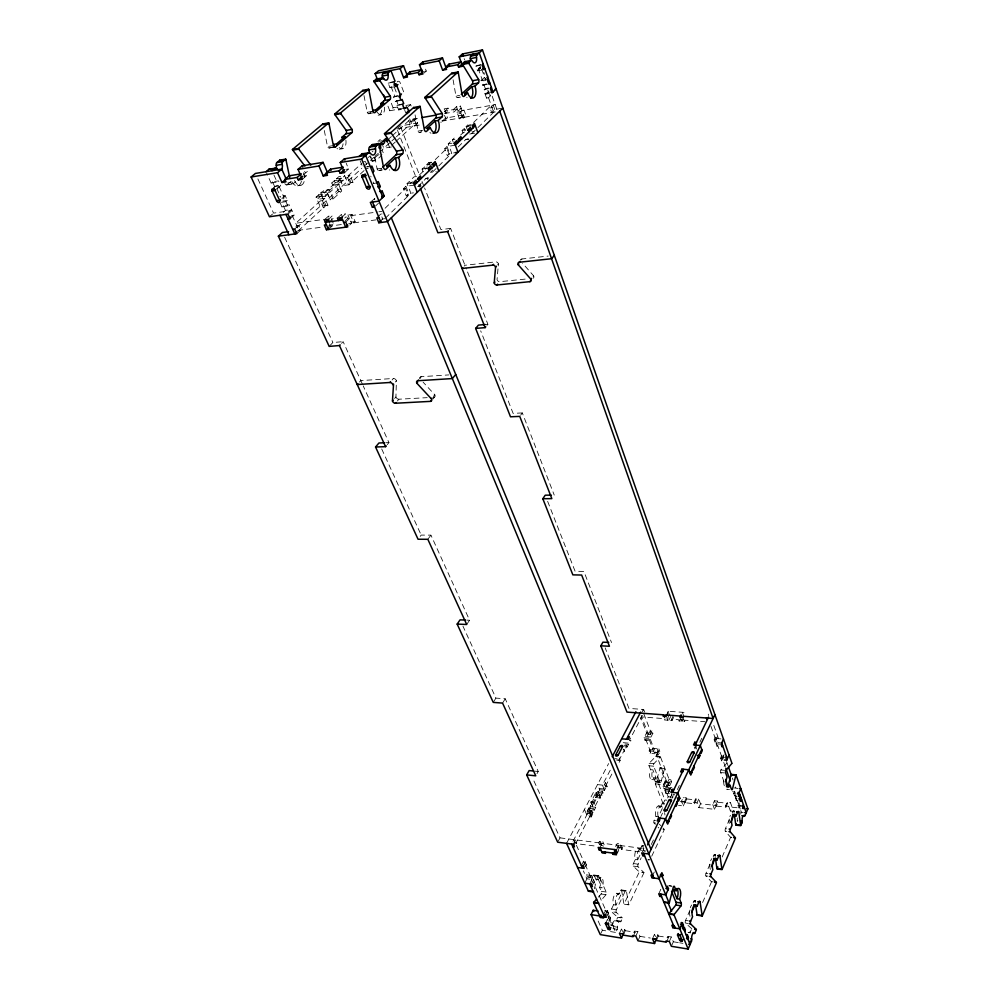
<?xml version="1.0" encoding="UTF-8"?>
<svg xmlns="http://www.w3.org/2000/svg" width="999" height="999" viewBox="0 0 999 999"><rect width="100%" height="100%" fill="white"/><g stroke="black" fill="none" stroke-linecap="round" stroke-linejoin="round"><path stroke-width="0.75" stroke-dasharray="5 3.75" d="M394.63 398.464L395.929 396.953L396.403 380.769A2.473 1.686 41.5 0 0 393.406 378.484L360.789 380.582L359.453 382.055M497.989 268.881L497.052 279.633A2.21 1.673 43.1 0 0 499.712 281.693L528.446 278.771M498.251 265.934L498.414 263.948A2.235 1.698 43.9 0 0 495.729 261.863L464.947 265.272L464.223 266.071M338.886 183.953L330.007 192.17L327.023 192.745L335.876 184.678L338.848 183.853L341.733 190.996L332.979 199.038L329.995 199.85L338.698 191.583L341.758 190.684M661.001 782.017L664.622 768.506A1.736 0.762 -85.4 0 1 664.772 768.106L660.127 767.657A1.736 0.762 -85.4 0 0 659.977 768.069L656.343 781.543A1.748 0.774 -85.2 0 1 655.257 781.593L653.746 777.771A5.857 2.597 -85.3 0 1 650.049 777.921A5.857 2.597 -85.3 0 1 650.549 769.655L649.013 765.771A1.761 0.787 -85.4 0 1 649.163 763.286L655.544 756.68L660.214 757.092L653.858 763.723A1.761 0.774 -85.4 0 0 653.708 766.208L659.914 782.067A1.748 0.762 -85.2 0 0 661.001 782.017L656.343 781.543M594.305 888.735L597.789 876.285A1.911 0.887 -82.9 0 1 599.063 876.073L606.193 892.045A1.898 0.862 -82.7 0 1 606.031 894.704L600.574 900.923M591.321 881.106L592.869 875.586A1.911 0.887 -82.8 0 1 594.155 875.386L599.063 876.073M688.086 932.542A3.859 1.561 -83.1 0 1 689.035 932.616A1.923 0.774 -83.1 0 0 689.959 932.005L691.945 928.97M702.609 902.547L711.475 881.905L713.036 882.117M722.177 856.98L730.581 837.412L731.805 837.549M740.584 814.123L741.383 812.249L740.771 810.501M740.621 806.78L739.41 806.655L738.848 807.954L737.999 805.544L739.11 802.959M740.509 805.269A1.523 0.899 25 0 1 739.16 804.982L739.235 802.946M738.036 800.699L736.213 800.511L736.775 799.212A1.336 0.799 25.1 0 1 736.763 798.813M685.289 922.814A1.936 0.787 -83.2 0 1 685.526 920.366L690.559 908.803M693.144 902.846L693.855 901.21A1.911 0.774 -83.6 0 1 694.979 900.961L695.604 901.061M713.186 881.88L711.313 881.618L705.856 875.886A1.873 0.749 -84.1 0 1 706.006 873.263L710.501 862.924M713.224 856.68L713.898 855.132A1.848 0.737 -84.5 0 1 714.947 854.957L715.571 855.032M731.655 837.274L730.431 837.125L725.262 831.205A1.811 0.712 -85 0 1 725.399 828.658L729.158 820.017M732.242 812.936L732.879 811.463A1.786 0.699 -85.3 0 1 733.878 811.363L734.115 813.036M736.7 796.078L734.565 795.853L735.426 794.592M736.213 800.511L735.127 794.567M671.865 945.166L673.351 941.782L671.34 936.987L667.956 936.438L665.958 940.958M734.19 811.388L730.406 811.051L732.092 807.192L730.381 802.422L727.185 802.085L725.486 805.931L725.923 807.13L716.37 806.106L714.472 800.748L717.644 801.086L718.081 802.272L716.37 806.106M734.565 795.853L733.703 793.418L735.963 788.261L735.514 786.987M669.355 941.508L671.34 936.987M730.406 811.051L728.696 806.28L730.381 802.422M666.97 941.021L668.456 937.636L667.956 936.438M725.923 807.13L727.609 803.283L727.185 802.085M655.844 939.31L657.854 934.827L654.507 934.277L652.497 938.76M717.644 801.086L715.933 804.907L712.762 804.57L714.472 800.748M698.763 799.088L697.015 802.884L698.801 807.604L714.51 809.315L716.208 805.494L700.536 803.808L698.763 799.088L695.641 798.763L693.893 802.547L694.342 803.733L685.014 802.721L684.565 801.548L686.325 797.776L683.241 797.452L681.468 801.223L683.279 805.918L678.508 805.394M656.855 939.385L658.366 936.013L657.854 934.827M724.113 754.62L721.765 759.764L720.878 757.23L721.465 755.943L717.632 745.104L717.032 746.39L719.517 746.603M721.603 760.851L723.363 757.005L722.477 754.482L720.716 758.328L721.603 760.851L723.251 761.001M658.741 893.855L660.814 889.31L661.875 891.857M638.448 939.697L639.972 936.363L637.886 931.617L634.59 931.093L632.542 935.526M698.801 807.604L700.536 803.808M635.851 936.063L637.886 931.617M397.14 81.993L397.265 81.756A2.11 1.586 54.3 0 1 399.188 81.493A1.436 1.086 54.3 0 1 400.012 82.418L403.721 92.02A1.836 1.386 53.8 0 1 403.309 93.831M633.079 936.712L635.114 932.279L634.59 931.093M694.342 803.733L696.091 799.937L695.641 798.763M652.709 875.411L654.295 872.002M714.148 739.822L715.808 739.959L717.594 736.113L715.933 735.976L714.148 739.822L715.059 742.394L721.703 742.944M715.059 742.394L716.845 738.548L715.933 735.976M717.032 746.39L716.121 743.818L718.506 738.686L712.936 722.889M622.689 933.928L624.762 929.507L621.49 928.983L619.43 933.391M683.279 805.918L685.039 802.147L683.241 797.452M623.738 934.003L625.287 930.693L624.762 929.507M685.014 802.721L686.775 798.95L686.325 797.776M612.599 925.399A3.746 1.673 -82.3 0 1 613.498 921.727A3.746 1.673 -82.3 0 1 615.272 920.978A1.873 0.837 -82.4 0 0 616.271 920.404L617.707 917.369L622.527 918.118L621.091 921.165A1.873 0.837 -82.5 0 1 620.104 921.74A3.759 1.661 -82.4 0 0 618.106 922.901A3.759 1.661 -82.4 0 0 617.519 927.197A1.886 0.837 -82.3 0 1 617.22 929.357L615.771 932.429L613.286 926.935L613.985 925.474L612.911 923.113L610.489 922.726M651.723 856.218L664.323 829.532L663.161 829.395M670.341 788.049L668.543 791.795M696.228 746.216L694.967 748.863L694.005 746.228M611.875 925.299L612.911 923.113M672.502 797.914L673.101 796.653M673.751 795.541L674.3 794.155A1.474 0.862 26.9 0 1 673.338 794.193M651.286 844.467L654.582 837.537M677.397 789.535L679.332 785.476M699.849 742.307L701.773 738.261M609.065 921.54L610.689 918.156L609.615 915.771L608.091 915.534M616.196 912.399A1.886 0.837 -82.6 0 1 616.346 909.764L625.212 891.233A1.861 0.824 -83 0 1 626.398 891.008L628.646 904.495L623.863 903.77L621.603 890.309A1.848 0.824 -82.9 0 0 620.404 890.534L618.369 894.767A6.531 2.922 -82.7 0 0 614.135 895.579A6.531 2.922 -82.7 0 0 613.586 904.719L611.513 909.028A1.873 0.849 -82.5 0 0 611.351 911.65L617.532 917.094L622.34 917.844L616.196 912.399L611.351 911.65M635.339 859.465L637.699 859.777A6.319 2.785 -83.7 0 1 638.224 850.886A6.319 2.785 -83.7 0 1 642.232 850.324L639.872 850.024A6.319 2.797 -83.7 0 0 635.864 850.586A6.319 2.797 -83.7 0 0 635.339 859.465L633.378 863.548A1.811 0.799 -83.5 0 0 633.229 866.096L639.073 871.74L643.806 872.389L637.974 866.732A1.823 0.799 -83.6 0 1 638.124 864.185L641.208 857.716M644.043 851.81L644.717 850.374L645.566 851.285M660.901 816.495L662.512 813.111M671.553 797.939A1.474 0.862 26.9 0 1 671.103 797.751L670.554 797.177L672.015 794.13M639.872 850.024L641.808 846.003A1.798 0.787 -83.9 0 1 642.931 845.853L643.231 845.891M655.356 824.337L653.97 822.876A1.761 0.762 -84.5 0 1 654.108 820.404L655.968 816.533A6.119 2.66 -84.6 0 1 656.468 807.891A6.119 2.66 -84.6 0 1 660.277 807.567L662.599 807.816L658.304 816.795L655.968 816.533M660.277 807.567L662.112 803.745A1.736 0.749 -84.8 0 1 663.186 803.658L663.448 805.294M600.811 933.528L602.372 930.256L596.678 917.819M605.968 922.527L607.554 919.23L609.79 924.187M664.385 803.858L663.124 803.72L664.909 799.987L657.105 780.094L665.284 780.918L663.461 784.665L664.035 786.138L667.12 786.45L670.629 779.432L669.093 779.27L667.27 783.029L668.818 783.179L669.755 785.576L666.658 785.264L668.468 781.505L668.93 782.704L665.858 782.392L660.127 767.657M607.991 917.082L608.915 917.232L609.615 915.771M613.586 904.719L615.996 905.094L620.766 895.116L618.369 894.767M637.699 859.777L640.946 853.021M667.632 797.964L668.194 796.79L666.283 791.87L668.581 792.12A1.299 0.762 27 0 1 669.293 791.345M641.745 853.084L643.905 848.551L644.33 849.55M605.257 914.884L607.38 910.489L605.756 910.226L592.994 881.98L594.642 882.217L592.457 886.613M606.668 912.999L607.542 911.175L604.495 910.713M669.755 785.576L671.553 781.817L665.396 781.206L662.961 786.201L663.898 788.586L668.518 789.06L667.594 786.675L670.017 781.668L657.317 748.775L654.82 753.758L650.124 753.346L649.163 750.873L649.787 749.625L654.482 750.037L653.846 751.285L649.163 750.873M669.43 793.518L665.671 793.131L666.283 791.87M606.88 916.195L608.466 912.886L605.619 912.449M608.141 914.584L608.628 913.573L607.38 910.489M668.518 789.06L669.13 787.799L664.497 787.324L663.898 788.586M664.035 786.138L665.858 782.392M604.158 913.523L605.756 910.226M665.671 793.131L664.497 787.324M663.124 803.72L655.269 783.828L657.105 780.094M639.772 851.797L621.628 849.462L622.365 847.964L620.679 844.005L617.207 843.568L614.835 848.338M673.463 715.421L671.578 719.193L678.633 719.73L679.108 721.028L684.565 721.49L685.189 720.229L704.919 721.715M617.082 847.514L618.194 845.266L600.387 843.006L598.139 847.439M616.483 849.924L617.594 847.689L619.318 847.914L617.107 852.397M621.628 849.462L619.942 845.491L620.679 844.005M682.529 718.718L681.281 721.241L680.319 718.643M617.057 853.683L618.718 850.324L617.594 847.689M683.616 718.756L682.379 721.278L681.418 718.681M679.108 721.028L680.981 717.245M656.393 754.982L658.266 751.236L659.827 751.385L657.966 755.119L656.393 754.982L667.27 783.029M589.672 883.878L592.607 878.021L591.483 875.524L586.538 874.824L585.801 876.285L590.746 876.985L591.483 875.524M669.742 713.885L667.844 717.657L668.818 720.242L672.052 720.491L673.95 716.72M591.333 884.115L593.531 879.719L586.937 878.783L583.366 870.928M657.966 755.119L657.005 752.647L658.878 748.913L652.634 748.363L650.124 753.346M623.214 742.669L629.62 743.219L630.956 740.646L629.345 740.509L641.645 716.932L665.109 718.706L664.472 719.967L667.707 720.217L669.605 716.445M668.818 720.242L670.704 716.483M599.862 847.664L602.859 841.745L599.437 841.308L598.688 842.781L600.411 846.727M667.519 713.81L668.793 711.3M584.727 883.166L587.674 877.322L586.538 874.824M584.328 864.635L585.514 862.299L581.793 861.787M584.765 867.269L586.438 863.985L583.778 863.623M650.973 737.062L652.871 733.328L651.897 730.806L650.324 730.681L648.426 734.415L649.999 734.54L650.973 737.062L644.68 736.538L650.749 752.097L657.005 752.647M645.029 740.296L645.666 739.048L650.374 739.447L649.737 740.696L645.029 740.296L644.043 737.786L646.59 732.816L652.871 733.328M581.381 865.596L583.628 861.213L573.888 839.622M583.054 865.833L585.289 861.438L583.628 861.213M649.999 734.54L651.897 730.806M591.258 816.945L589.56 813.049L587.899 812.849L589.61 816.757L591.258 816.945L592.732 814.123L591.033 810.226L584.427 809.465L586.7 814.647L591.645 815.234L593.756 808.79L588.823 808.228L589.385 809.527L594.318 810.089L595.766 807.292L593.531 802.11L598.364 792.881A1.411 0.949 -23.7 0 0 597.677 791.72A1.411 0.949 -23.7 0 0 595.904 792.619L591.058 801.835L592.744 805.718A1.411 0.962 -24.1 0 0 593.431 806.905A1.411 0.962 -24.1 0 0 595.217 806.006L600.024 796.765A1.411 0.949 -23.7 0 0 599.338 795.604A1.411 0.949 -23.7 0 0 597.564 796.503L595.117 796.24L595.666 797.527L600.574 798.064L602.647 791.732L597.739 791.208L598.301 792.507L603.196 793.031L604.62 790.296L602.422 785.114L610.714 769.292M592.732 814.123L586.126 813.361L599.175 788.486L605.706 789.173L607.13 786.45L605.494 782.567L603.858 782.392L605.494 786.275L607.13 786.45M573.913 844.43L575.062 842.232L576.735 842.444L574.45 846.84M589.61 816.757L575.649 843.531L597.315 846.328M605.494 786.275L612.999 771.865M624.263 745.454L626.673 745.654L624.712 751.698L623.676 749.113M619.13 757.816L620.179 760.401L618.806 763.036L618.281 761.75M624.775 746.74L627.185 746.94L628.521 744.367L627.497 741.795M586.7 814.647L588.161 811.85L587.599 810.551L592.544 811.126M589.385 809.527L590.846 806.742L590.284 805.444L592.744 805.718L597.564 796.503L595.904 792.619L598.364 792.881L600.574 798.064M595.666 797.527L597.102 794.779L596.553 793.493L601.46 794.018M598.301 792.507L599.725 789.772L597.527 784.602L604.07 785.289L605.706 789.173M573.014 841.295L589.385 810.039L591.645 815.234M623.139 749.337A1.361 0.899 -22.1 0 1 624.188 750.411L619.655 759.115A1.374 0.912 -22.4 0 1 617.931 759.989A1.374 0.912 -22.4 0 1 617.232 758.89L617.807 757.791M573.264 844.23L575.561 839.834L576.735 842.444M589.56 813.049L591.033 810.226M604.07 785.289L605.494 782.567M642.382 711.95L643.681 709.477L628.945 708.403L605.169 647.851M566.57 843.368L608.603 763.573M558.279 841.121L560.014 837.861L533.141 779.245M537 773.663L538.236 771.478L505.232 698.776L495.929 698.101L462.962 626.186M502.559 703.084L505.232 698.776M493.256 702.397L495.929 698.101M466.695 624.487L469.58 620.229L430.944 535.127L421.191 535.089L418.057 539.248M478.733 68.282L478.583 68.531A1.461 1.149 54.9 0 0 478.571 69.555L482.13 79.583A1.898 1.498 54.3 0 0 484.265 81.056A1.898 1.498 54.3 0 0 485.177 79.021L488.349 76.049M427.834 539.298L430.944 535.127M520.604 415.234L522.315 412.937L554.233 495.079M433.416 397.789L433.841 397.277A2.485 1.711 40.3 0 0 434.802 394.767L423.101 382.167M432.904 399.088L434.602 397.04M433.316 396.553L434.802 394.767M533.129 276.486L533.653 275.874L522.589 263.286M387.262 444.63L388.948 442.607L363.199 385.876M487.012 325.337L487.887 324.3L466.908 270.304M419.705 377.947L420.579 376.935M520.591 260.052L521.291 259.24M419.817 378.459L421.341 376.685L448.826 374.912M521.328 259.79L522.027 258.966L548.201 256.069M397.39 400.974L398.901 399.213L427.21 397.652M724.1 782.005L720.716 772.552A1.811 0.724 -85.8 0 1 720.866 769.992L726.822 763.149M395.317 382.018L396.403 380.769M497.702 264.772L498.414 263.948M392.095 379.982L393.406 378.484M598.401 897.09L601.148 893.98A1.898 0.874 -82.7 0 0 601.311 891.32L599.575 887.462A6.344 2.922 -82.8 0 0 600.124 878.583A6.344 2.922 -82.8 0 0 595.904 879.295L594.155 875.386M341.521 343.356L343.132 341.658L362.6 384.553M449.5 229.57L450.624 228.384L466.421 269.043M428.271 177.497L425.899 178.534L417.557 186.9L420.879 186.064M329.171 346.391L332.892 342.507L343.132 341.658M385.427 218.144L410.889 193.219L407.055 183.604L409.528 181.231L412.075 180.844M432.517 172.04L451.748 153.209L448.226 143.844L450.499 141.646L451.373 143.993M458.129 146.978L465.522 139.735L468.593 139.236L466.496 141.309M471.715 133.679L496.765 109.153L491.608 94.505M427.472 179.595L428.471 178.621M380.794 220.866L382.729 218.968L380.719 214.111L382.055 213.923M414.398 185.077L405.894 186.326L403.421 188.724L406.306 195.929L408.778 193.519L413.436 192.844M432.779 170.067L430.432 172.365L436.288 171.466M455.344 145.18L447.04 146.528L444.755 148.739L447.415 155.757L449.687 153.546L455.207 152.66M501.473 108.329L494.755 109.503L491.645 112.537L490.034 107.992L493.156 104.957L495.167 104.608L492.057 107.63L490.034 107.992M385.09 208.242L405.544 188.411L408.429 195.629L406.306 195.929M419.518 174.875L423.326 171.229L425.774 170.33M435.277 159.59L446.828 148.401L449.488 155.432L447.415 155.757M460.639 135.015L463.361 132.467L465.834 131.681M473.563 122.49L491.246 105.357L461.988 110.514L458.866 113.449L456.493 106.656L460.402 105.956L464.46 117.245L459.465 118.931L456.993 112.213L461.238 108.204L445.03 111.076L447.502 117.732L443.244 121.741L440.659 122.19M377.797 216.945L380.719 214.111M423.151 171.803L422.09 169.093L424.488 166.771L427.01 166.383M424.488 166.771L425.412 169.156L427.397 167.233L426.473 164.847L428.846 162.562L431.368 162.163M453.259 142.158L452.385 139.823L454.645 137.637L457.13 137.225M463.074 133.104L462.087 130.444L464.298 128.309L466.77 127.897M466.995 128.859L466.133 126.536L468.331 124.413L470.791 124.001M427.672 165.26L430.045 162.974L432.13 162.65M467.132 127.085L469.318 124.975L471.366 124.625M489.46 94.505L488.036 90.484L484.89 93.481L486.525 98.077L490.546 94.917M375.524 206.031L378.471 203.209M486.525 98.077L488.536 97.715L491.683 94.705M349.775 225.025L351.748 223.139L349.7 218.356L347.615 218.644L344.63 221.453M442.045 120.242L442.357 121.079L462.475 117.595L465.646 114.573L464.011 110.102L460.839 113.112L458.866 113.449M352.085 214.423L350.774 215.672L353.846 222.864L355.157 221.603L352.085 214.423L347.914 214.997L344.742 217.994M371.316 201.411L374.825 198.514M459.465 118.931L463.698 114.91M488.324 87.937L484.215 89.498L485.864 94.118L489.011 91.121M345.729 222.115L349.7 218.356M484.79 80.819L486.376 79.333M328.434 227.884L330.419 226.011L342.607 224.375M442.357 121.079L445.566 118.069L465.646 114.573M328.496 229.483L333.803 224.5L330.706 217.382M341.571 217.582L345.554 213.848L347.615 218.644M444.518 113.536L454.12 111.9L460.402 105.956M484.515 77.36L481.056 80.582L482.717 85.24L486.825 83.679M373.439 183.541L376.948 182.817M328.396 226.286L329.72 225.05L333.803 224.5M337.4 218.157L341.396 214.423L345.554 213.848M456.493 106.656L453.296 109.653L454.12 111.9M329.47 221.79L333.466 218.057L335.701 217.745M374.85 157.155L377.123 168.956A2.81 1.598 79.4 0 0 379.445 170.242L381.68 168.182M422.402 130.37L420.204 132.417A2.71 1.474 79.4 0 1 418.044 131.106L414.985 114.336M328.421 219.393L332.43 215.672L333.466 218.057M444.842 111.151L448.052 108.167L448.888 110.39L445.679 113.386L444.605 111.189M325.312 219.031L328.321 216.246L332.43 215.672M478.571 69.555L480.781 67.52M480.694 64.423L475.936 66.121L477.609 70.829L480.819 67.882M298.164 230.919L325.961 205.469L321.953 196.266L324.525 193.943L325.524 196.241L319.655 197.115L318.656 194.817L324.525 193.943M364.073 170.592L348.539 184.815L344.692 175.724L338.861 176.623L336.376 178.871L337.35 181.144L343.181 180.245L342.207 177.959L344.692 175.724M381.93 154.246C378.059 161.888 362.687 165.372 380.169 153.709M391.808 145.205L395.229 142.07M396.153 141.221L415.784 123.264L412.949 115.934M296.815 233.704L300.861 229.995L298.763 225.337L296.765 225.612L292.707 229.295M324.925 198.277L322.352 200.624L320.379 200.911L323.401 207.817L325.362 207.53L327.934 205.182L324.925 198.277L317.083 199.438L339.835 178.896L347.602 177.697L350.062 175.462L352.934 182.268L350.474 184.515L342.719 185.702L338.861 176.623M417.657 122.939L414.41 125.924L412.712 121.541L415.971 118.569L417.657 122.939L400.237 125.974L398.052 127.959M479.058 67.982L480.669 66.508M414.098 118.906L410.826 121.878L412.712 121.541M294.705 229.033L298.763 225.337M296.678 227.647L361.75 168.356M363.973 166.321L373.901 157.28M375 156.281L378.309 153.272M379.42 152.26L390.696 141.983M391.845 140.934L395.279 137.812M396.416 136.763L410.164 124.251L408.529 120.042M320.379 200.911L295.716 223.277L325.287 219.193M325.524 196.241L327.66 194.318L321.79 195.192L320.791 192.894L323.351 190.597L329.208 189.71L333.167 198.876L330.244 199.3L327.272 192.445L324.338 192.882L323.351 190.597M343.181 180.245L341.109 182.118L335.277 183.017L334.303 180.744L340.135 179.832L337.637 182.093L331.793 182.992L332.767 185.277L335.689 184.827L338.611 191.658L341.533 191.221L337.637 182.093M352.934 182.268L350.986 182.567L348.114 175.762L361.276 163.836M368.231 157.53L370.204 155.744M389.135 138.574L391.333 136.588M392.432 135.589L409.977 119.68L420.279 117.87M320.791 192.894L326.661 192.008L329.208 189.71M372.127 151.86L373.102 150.986M344.518 172.627L348.601 168.956L346.216 163.287M290.147 217.295L292.183 215.459L294.181 215.172L292.058 210.452L273.564 213.124L257.692 178.484M290.097 218.843L294.181 215.172M327.934 205.182L320.092 206.318L316.071 197.14L318.656 194.817M331.793 182.992L334.303 180.744M377.959 141.458L380.257 139.385M288.137 212.45L291.421 209.528L289.285 204.795L283.316 205.669L281.955 206.88L279.982 202.535M287.949 214.111L292.058 210.452M408.404 106.606L410.614 104.633L411.138 106.019M281.955 206.88L287.924 206.006L289.285 204.795M283.266 212.337L285.464 210.389L291.421 209.528M403.696 103.484L396.928 105.507L398.663 109.94L403.084 106.019M281.481 202.322L285.964 201.648L287.325 200.437L285.177 195.679L279.208 196.578M269.43 216.758L272.54 214.023M387.974 106.181L389.785 110.764L393.119 107.83L400.736 106.443M395.005 81.069L388.186 83.142L389.947 87.65L393.906 86.139L397.54 95.479L393.594 96.978L395.342 101.436L400.699 99.675M302.41 179.271L306.556 175.649L304.67 171.341M424.076 73.027L426.286 71.091L424.35 65.934M281.868 198.576L285.177 195.679M284.84 183.579A2.697 1.673 77.7 0 0 287.213 184.665L293.169 183.741L295.492 181.718M303.596 174.663L309.39 169.63M287.213 184.665L291.496 180.944L294.468 180.482A8.916 5.457 77.8 0 0 299.787 185.364A8.916 5.457 77.8 0 0 304.22 181.294M363.998 95.592L367.207 112.288A2.522 1.424 78 0 0 369.293 113.549L371.153 111.938M277.335 188.162L279.158 186.588A1.611 1.099 50 0 0 278.221 185.577A2.348 1.598 50 0 0 276.211 185.802L276.061 186.026A1.573 1.074 50 0 0 276.161 187.063L280.806 197.34M277.335 188.574L280.682 185.689L278.509 180.869L272.515 181.818L271.116 183.017L266.633 173.127M273.301 187.824L274.688 186.626L280.682 185.689M274.375 187.3L276.473 185.502M271.116 183.017L277.123 182.068L278.509 180.869M465.809 139.51L468.269 138.636M672.652 797.964L671.378 793.568M424.587 71.428L426.286 71.091M388.186 83.142L393.881 82.043M475.936 66.121L480.844 65.172M389.947 87.65L395.629 86.563M477.609 70.829L482.205 69.942M393.594 96.978L399.263 95.916M481.056 80.582L485.651 79.72M395.342 101.436L400.999 100.387M482.717 85.24L487.287 84.391M396.928 105.507L402.585 104.47M484.215 89.498L488.798 88.649M367.207 112.288L372.952 111.239M453.096 79.808L455.944 96.066L459.665 95.38M405.894 105.494L410.614 104.633M369.293 113.549L373.601 112.762M460.551 97.053L457.929 97.403A2.622 1.361 79.5 0 1 455.944 96.066M389.785 110.764L401.81 108.579M484.89 93.481L489.448 92.657M398.663 109.94L401.486 109.428M485.864 94.118L488.911 93.569M457.455 97.615L459.003 97.34M368.806 113.761L370.242 113.499M448.052 108.167L444.18 108.854L445.841 113.299M378.171 115.21L381.393 114.648M456.993 112.213L460.926 111.513L463.399 118.257M396.953 128.946L421.341 124.713M464.46 117.245L498.376 111.376M324.288 130.494L327.522 146.566L333.379 145.567M418.044 131.106L421.853 130.457M332.692 147.29L329.77 147.79A2.61 1.536 77.8 0 1 327.522 146.566M329.208 148.039L332.13 147.54M419.667 132.667L421.253 132.392M379.383 141.221L382.242 140.734M466.133 126.536L471.078 125.699M462.087 130.444L465.796 129.82M339.31 149.226L342.607 148.664M471.84 131.893L473.888 131.556M391.433 146.978L383.828 148.239L382.754 145.592M469.667 134.016L475.137 133.104M452.385 139.823L454.87 139.41M448.226 143.844L451.96 143.232M363.474 161.838L365.409 161.526L368.194 168.282L366.258 168.594M444.755 148.739L446.828 148.401M303.471 176.136L306.556 175.649M345.916 169.38L348.601 168.956M367.482 166.596L370.554 166.109M365.372 167.07L367.982 166.658M297.502 185.814L300.886 185.277M287.762 183.004L290.746 182.53A2.697 1.661 77.8 0 0 293.169 183.741M377.123 168.956L381.019 168.344M379.445 170.242L382.043 169.842M286.613 184.94L292.57 184.003M378.871 170.517L382.105 170.005M348.114 175.762L350.062 175.462M336.376 178.871L342.207 177.959M426.473 164.847L430.257 164.261M422.09 169.093L427.147 168.307M416.558 176.498L414.011 176.885L411.576 179.246L412.525 181.656L410.477 183.629L409.528 181.231M425.811 178.609L427.909 178.297M282.854 201.111L287.325 200.437M316.071 197.14L321.953 196.266M407.055 183.604L412.162 182.854M417.794 186.451L420.966 185.989L419.83 183.117M403.421 188.724L405.544 188.411M350.774 215.672L377.41 211.988M378.896 211.776L381.855 211.376M355.157 221.603L350.986 222.178L347.914 214.997M297.789 230.407L322.49 227.085M348.701 223.551L351.748 223.139M353.846 222.864L376.011 219.867M381.918 219.081L384.877 218.681M450.624 228.384L440.934 229.62L424.563 187.899M485.189 324.538L487.887 324.3M522.315 412.937L513.099 413.361L480.681 330.819M386.101 442.719L388.948 442.607M466.858 620.129L469.58 620.229M683.978 712.399L667.157 711.176L668.131 713.773M642.732 715.771L641.146 715.646L648.426 734.415M716.845 738.548L720.991 738.898M644.043 737.786L648.763 738.186L651.298 733.204L642.095 709.352M716.121 743.818L719.854 744.13M624.924 744.055L628.521 744.367M721.465 755.943L723.938 756.168M720.878 757.23L724.6 757.567M720.716 758.328L723.351 758.566M660.414 756.792L655.744 756.368L640.609 717.419M614.822 758.666L617.232 758.89M616.558 760.064L620.179 760.401M649.163 763.286L653.858 763.723M720.866 769.992L724.587 770.341M649.013 765.771L653.708 766.208M720.716 772.552L724.437 772.901M659.977 768.069L664.622 768.506M650.549 769.655L652.884 769.879L656.081 777.996A5.869 2.585 -85.3 0 1 652.397 778.159A5.869 2.585 -85.3 0 1 652.884 769.879M653.783 779.757L651.798 779.557M660.938 806.193L658.491 805.931M653.746 777.771L656.081 777.996M738.099 788.473L734.29 787.949M655.257 781.593L659.914 782.067M655.769 782.08L660.426 782.554M726.997 789.26L729.457 789.51M535.202 771.178L538.236 771.478M655.269 783.828L663.461 784.665M735.489 792.244L732.529 791.658M662.961 786.201L667.594 786.675M733.703 793.418L735.526 793.606M670.529 788.373L668.581 792.12L670.554 797.177M665.359 789.51L669.392 789.922M735.913 796.79L736.825 796.89M664.747 790.758L669.367 791.233M735.351 798.089L736.875 798.238M668.194 796.79L670.504 797.04M599.725 789.772L604.62 790.296M686.775 798.95L696.091 799.937M718.081 802.272L727.609 803.283M737.999 805.544L740.421 805.806M681.468 801.223L684.565 801.548M693.893 802.547L697.015 802.884M725.486 805.931L728.696 806.28M664.909 799.987L666.808 800.187M680.282 801.635L685.039 802.147M732.092 807.192L740.359 808.116M597.102 794.779L602.01 795.316M662.687 803.196L663.836 803.321M733.416 810.888L734.627 811.026M740.471 812.15L743.169 812.437M662.112 803.745L664.435 803.995M732.879 811.463L734.415 811.625M737.324 817.931A3.546 1.386 -85.2 0 0 737.287 820.316L737.899 820.391M590.846 806.742L595.766 807.292M588.161 811.85L593.106 812.424M654.108 820.404L655.569 820.566M725.399 828.658L726.635 828.795M653.97 822.876L655.719 823.076M725.262 831.205L726.81 831.38M662.999 829.108L664.16 829.245L663.124 828.159M640.484 848.75L638.536 848.501M642.407 845.416L643.581 845.554M714.447 854.507L715.696 854.657M641.808 846.003L642.981 846.153M713.898 855.132L715.446 855.319M560.014 837.861L598.688 842.781M619.942 845.491L645.679 848.775M622.365 847.964L618.905 847.527L617.207 843.568M600.986 877.447L598.713 877.134M648.014 859.477L649.487 859.677M648.126 859.877L649.3 860.027M633.378 863.548L638.124 864.185M706.006 873.263L707.891 873.513M633.229 866.096L637.974 866.732M705.856 875.886L708.054 876.185M593.543 874.937L598.463 875.624M668.756 885.501L671.365 885.876M669.33 885.963L671.927 886.338M592.869 875.586L597.789 876.285M587.674 877.322L592.607 878.021M595.904 879.295L598.364 879.644A6.356 2.922 -82.8 0 1 602.559 878.933A6.356 2.922 -82.8 0 1 602.022 887.824L599.575 887.462M621.028 889.884L625.836 890.584M694.442 900.536L695.716 900.711M621.603 890.309L626.398 891.008M620.404 890.534L625.212 891.233M693.855 901.21L695.441 901.435M616.945 893.293L619.455 893.668M601.311 891.32L606.193 892.045M601.148 893.98L606.031 894.704M611.513 909.028L616.346 909.764M685.526 920.366L688.086 920.766M685.689 923.126L687.936 923.463M691.783 928.683L685.739 923.426M608.254 917.781L610.689 918.156M616.271 920.404L621.091 921.165M689.959 932.005L690.596 932.104M617.22 921.14L619.63 921.528M614.81 920.766L620.329 921.84M688.586 932.404L690.521 932.916M613.985 925.474L610.651 924.949A1.598 0.824 27.8 0 0 612.087 925.211L609.989 919.617A1.399 0.724 27.9 0 0 608.154 918.518M612.986 926.473L617.519 927.197M612.999 928.683L617.22 929.357M625.287 930.693L635.114 932.279M658.366 936.013L668.456 937.636M602.372 930.256L605.719 930.806M610.526 931.58L617.707 932.741M639.972 936.363L650.312 938.036M673.351 941.782L678.471 942.606M679.657 942.806L682.966 943.343M372.227 161.276L370.03 155.919M658.141 827.247L658.828 827.971M659.328 824.15L660.714 825.611M284.64 237.263L332.892 342.507M381.705 448.963L421.191 535.089M272.515 181.818L274.688 186.626M283.316 205.669L285.464 210.389M273.913 174.975L277.123 182.068M279.158 186.588L283.803 196.878A2.048 1.399 49.6 0 1 283.254 198.863A2.048 1.399 49.6 0 1 280.981 197.652M285.964 201.648L287.924 206.006M292.183 215.459L298.876 230.27M590.746 876.985L585.913 866.283L586.663 864.834L585.289 861.438M608.166 915.584L608.915 917.232M593.531 879.719L594.642 882.217M621.49 928.983L622.614 931.493M598.364 879.644L602.022 887.824M329.383 223.651L330.419 226.011M600.387 843.006L601.535 845.629L603.246 845.853L604.395 848.476M599.437 841.308L601.161 845.254L604.57 845.691L602.859 841.745M322.352 200.624L325.362 207.53M328.321 216.246L328.708 217.133M326.661 192.008L329.995 199.85M591.033 802.609L592.719 806.505M593.756 808.79L594.318 810.089M341.396 214.423L342.108 216.071M654.507 934.277L655.494 936.6M618.194 845.266L619.318 847.914M598.389 792.107L600.049 796.003M602.647 791.732L603.196 793.031M347.602 177.697L350.474 184.515M360.09 160.614L362.874 167.333M374.288 198.589L374.8 199.825M370.741 176.149L371.066 176.935M373.164 182.043L373.688 183.304A2.11 1.523 49.5 0 1 373.801 183.654M374.25 157.755L375.299 160.315L372.427 160.777L370.779 156.756M382.142 150.075L383.229 152.747M405.894 186.326L408.778 193.519M387.999 143.494L389.523 147.303M626.673 745.654L627.185 746.94M397.49 130.295L415.297 175.449M418.881 184.54L419.905 187.125M391.321 103.259L393.119 107.83M400.761 127.323L419.48 174.987M422.028 181.456L423.551 185.339M547.639 501.336L575.099 571.266L583.891 571.428L611.525 642.569M391.071 86.676L394.717 96.004M396.453 100.462L398.039 104.533M404.707 110.227L405.806 113.024M666.658 785.264L667.12 786.45M428.846 162.562L429.895 165.272M670.616 788.96L670.379 788.361A1.299 0.762 26.9 0 1 671.877 787.799M409.677 118.906L412.525 126.249M650.374 739.447L654.482 750.037M669.13 787.799L669.655 789.16M643.681 709.477L644.667 712.05M658.878 748.913L659.827 751.385M670.629 779.432L671.553 781.817M447.04 146.528L449.687 153.546M666.733 717.619L667.707 720.217M671.578 719.193L672.052 720.491M444.53 115.31L445.566 118.069M464.298 128.309L465.159 130.632M712.762 804.57L714.51 809.315M695.691 746.365L696.665 749M682.354 712.275L683.778 716.183M683.603 718.88L684.565 721.49M460.839 113.112L462.475 117.595M464.173 58.654L464.585 59.828M483.816 72.378L484.503 74.351M726.523 761.45L728.034 765.746M732.367 778.034L733.041 779.957M481.73 69.256L485.177 79.021M493.156 104.957L494.755 109.503M708.229 714.16L708.703 715.471M483.778 84.241L485.277 88.486M488.536 97.715L493.668 112.188M710.951 726.236L715.808 739.959M723.763 762.437L725.286 766.733M737.187 800.399L737.999 802.672M738.111 803.009L738.611 804.395M739.41 806.655L740.271 809.103M642.931 845.853L643.88 851.66M664.585 812.624L664.972 815.059M694.979 900.961L695.242 902.696M714.947 854.957L715.197 856.667M478.758 68.307A2.185 1.723 54.9 0 1 480.794 67.994M520.879 259.74A2.26 1.736 43.3 0 1 522.027 258.966M533.653 275.874A2.235 1.723 42.3 0 1 533.179 278.184M420.055 378.346A2.498 1.736 41 0 1 421.341 376.685M398.901 399.213A2.448 1.661 40.9 0 1 395.929 396.953M381.693 110.065A8.367 4.67 78.1 0 1 376.71 114.91M384.54 107.23A8.367 4.67 78.1 0 1 382.43 114.211A8.367 4.67 78.1 0 1 377.197 112.288M343.094 143.781A8.629 5.045 77.9 0 1 336.988 148.564M345.916 140.26A8.641 5.045 78 0 1 344.33 147.652A8.641 5.045 78 0 1 339.148 147.502M301.398 181.206A8.904 5.47 77.8 0 1 297.028 185.839A8.904 5.47 77.8 0 1 291.496 180.944M303.396 172.74A8.916 5.457 77.8 0 1 304.52 177.073M658.304 816.795A6.131 2.66 -84.7 0 1 658.803 808.154A6.131 2.66 -84.7 0 1 662.599 807.816M615.996 905.094A6.531 2.922 -82.8 0 1 616.545 895.941A6.531 2.922 -82.8 0 1 620.766 895.116M467.07 97.665A8.691 4.446 79.6 0 1 466.745 97.34M430.969 133.217A8.979 4.808 79.5 0 1 429.882 132.505M389.735 170.13A9.291 5.232 79.5 0 1 389.348 169.818M727.135 789.21A1.798 0.712 -85.6 0 1 726.822 789.21M724.325 785.726A6.031 2.41 -85.7 0 1 724.225 777.809M737.287 820.316A1.773 0.699 -85.2 0 1 737.25 821.653M729.245 823.513A6.306 2.473 -85.2 0 1 729.258 819.08M729.869 816.57A6.306 2.473 -85.2 0 1 730.481 815.271M710.351 869.38A6.506 2.597 -84.3 0 1 711.812 858.641M690.022 916.295A6.731 2.722 -83.5 0 1 691.77 904.969M643.968 872.664L628.771 904.882L623.988 904.157L639.248 872.015L643.968 872.664M593.531 802.11L591.058 801.835A1.411 0.962 -24.1 0 0 591.745 803.021A1.411 0.962 -24.1 0 0 593.531 802.11"/><path stroke-width="1.5" d="M431.081 400.611L430.432 401.373L395.429 403.246A2.46 1.661 40.9 0 1 392.457 400.986L393.556 384.028M530.544 280.844L529.845 281.668L496.89 284.99A2.223 1.673 43 0 1 494.218 282.917L495.566 267.22L496.453 266.196M728.221 785.926L730.931 774.812A1.786 0.712 -85.8 0 1 731.081 774.387L735.988 774.862A1.786 0.699 -85.8 0 0 735.838 775.274L732.454 789.198A1.798 0.712 -85.6 0 1 731.443 789.26L730.044 785.326L727.584 785.089A6.031 2.41 -85.7 0 1 726.435 786.688M669.342 902.659L664.11 901.885A1.986 0.837 -83.3 0 1 663.935 902.372L669.168 903.146A1.998 0.837 -83.3 0 0 669.342 902.659L673.351 886.925A1.973 0.824 -83.6 0 1 674.537 886.7L676.173 890.708A6.556 2.722 -83.5 0 1 680.094 889.922A6.556 2.722 -83.5 0 1 679.57 899.088L681.181 903.046A1.961 0.812 -83.4 0 1 681.031 905.793L674.213 914.435A1.986 0.824 -83.2 0 0 674 914.822L688.149 949.05L671.378 946.303L669.355 941.508L665.958 940.958L666.47 942.157L656.355 940.509L655.844 939.31L652.497 938.76L654.545 943.531L637.936 940.808L635.851 936.063L632.542 935.526L633.079 936.712L623.226 935.114L622.689 933.928L619.43 933.391L621.54 938.111L600.287 934.627L591.071 914.622L593.206 910.264L598.051 911.013M688.149 949.05L691.445 941.308A1.936 0.787 -83 0 0 691.72 939.085A3.871 1.548 -83.1 0 1 692.282 934.639A3.871 1.548 -83.1 0 1 694.143 933.416A1.936 0.774 -83.2 0 0 695.067 932.804L696.403 929.657L694.817 929.407M735.988 774.862L747.889 808.89L745.067 815.509A1.773 0.687 -85.3 0 1 744.255 815.946A3.559 1.374 -85.3 0 0 742.644 816.807A3.559 1.374 -85.3 0 0 742.157 820.866A1.786 0.687 -85.2 0 1 741.92 822.901L740.734 825.674L735.851 825.124L736.375 823.913M686.775 936.45L687.437 934.939L686.138 934.739M742.494 808.341L743.706 808.466L742.856 806.056L743.418 804.769M717.894 866.945L717.032 868.943L722.015 869.605L735.489 837.999L734.253 837.849M687.437 934.939L688.423 937.362L687.774 938.873L686.488 938.66M743.706 808.466L744.267 807.18L742.744 807.017M694.642 929.132L696.241 929.382L690.509 923.863A1.936 0.787 -83.3 0 1 690.659 921.153L692.582 916.682A6.731 2.722 -83.5 0 1 693.106 907.242A6.731 2.722 -83.5 0 1 697.052 906.343L698.95 901.947A1.911 0.774 -83.7 0 1 700.062 901.697L702.147 915.534A1.898 0.762 -83.5 0 0 702.222 915.858M714.747 882.092L716.32 882.304L710.888 876.573A1.873 0.749 -84.2 0 1 711.038 873.938L712.861 869.704A6.506 2.597 -84.4 0 1 713.361 860.551A6.506 2.597 -84.4 0 1 717.082 859.914L718.88 855.756A1.848 0.737 -84.5 0 1 719.929 855.594L721.902 869.205L716.932 868.543L715.446 858.366M733.803 837.524L735.339 837.711L730.194 831.78A1.811 0.712 -85 0 1 730.331 829.232L732.067 825.224A6.306 2.473 -85.2 0 1 732.542 816.32A6.306 2.473 -85.2 0 1 736.076 815.933L737.774 811.987A1.786 0.699 -85.3 0 1 738.773 811.887L740.634 825.274L735.751 824.724L734.352 814.709M682.142 941.22L682.792 939.597M680.631 934.39L680.144 935.526L682.329 940.808M682.742 927.184L684.352 927.434L683.691 928.945L682.404 928.745M739.872 800.886L741.083 801.023L740.234 798.588L740.796 797.289L739.572 797.165M680.319 938.66L679.67 940.171L682.242 940.596M691.708 912.424L694.505 905.968A6.731 2.722 -83.5 0 0 693.743 904.782M711.563 866.583L714.585 859.602A6.506 2.597 -84.3 0 0 713.698 858.253M730.756 822.289L733.616 815.671A6.306 2.473 -85.2 0 0 732.779 814.297M682.055 941.245A1.661 0.862 26.3 0 1 680.344 940.933L680.344 938.898M684.702 931.393L685.351 929.869L684.352 927.434M741.083 801.023L741.645 799.724L739.21 799.475M681.131 922.539L682.417 922.739L679.77 928.808L672.876 927.721L671.84 925.261L673.576 925.536M738.224 796.228L739.447 796.353L738.586 793.918L740.846 788.748L739.622 788.623M678.221 933.603L677.559 935.126L679.732 940.321M682.417 922.739L683.428 925.186L682.767 926.697L681.48 926.498M739.447 796.353L740.009 795.067L738.785 794.942M672.876 927.721L673.875 925.449M675.099 926.847L674.587 927.996L660.489 894.105M654.545 943.531L656.355 938.61M666.758 887.749L667.444 886.238L668.493 888.798L665.746 894.867L658.741 893.855L659.802 896.403L661.55 896.652M726.423 756.38L725.836 757.667L726.723 760.214L724.25 759.989M726.723 760.214L729.058 755.057M659.802 896.403L660.839 894.13M662.25 876.785L662.949 875.274L661.875 872.676L659.078 878.745L652.035 877.771L650.948 875.161L652.709 875.411M722.602 745.516L722.015 746.815L721.103 744.243L723.476 739.098M652.035 877.771L653.096 875.499M362.05 175.399L361.913 175.662A1.636 1.174 49.9 0 0 361.95 176.736L366.446 187.525A2.123 1.523 49.4 0 0 368.856 189.161A2.123 1.523 49.4 0 0 369.705 187.038L370.454 186.338M621.54 938.111L623.513 933.491M667.145 822.764L679.332 796.952M690.272 773.763L701.748 749.45M668.518 819.854L669.043 821.19L667.669 824.1L665.559 818.768L658.541 817.969L657.155 820.878L658.903 821.078M673.938 789.61L672.202 789.435L670.866 792.244L677.797 792.956L679.844 798.276L678.508 801.098L677.996 799.774M691.57 771.016L692.057 772.339L690.771 775.074L688.786 769.779L681.93 769.13L680.619 771.865L682.329 772.027M699.437 754.345L699.924 755.656L698.663 758.341L698.176 757.017M714.922 714.647L648.851 854.008L641.745 853.084L642.856 855.743L644.63 855.981M610.002 929.619L610.826 927.497M666.832 810.264L671.378 800.723A1.449 1.011 -21 0 0 670.579 799.512A1.449 1.011 -21 0 0 668.768 800.436L664.21 809.977A1.461 1.024 -21.3 0 0 665.009 811.2A1.461 1.024 -21.3 0 0 666.832 810.264L664.21 809.977M689.884 761.812L694.155 752.821A1.411 0.949 -19.5 0 0 693.368 751.71A1.411 0.949 -19.5 0 0 691.608 752.597L687.324 761.575A1.411 0.962 -19.7 0 0 688.111 762.712A1.411 0.962 -19.7 0 0 689.884 761.812L687.324 761.575M608.416 922.914L607.879 924.013L610.202 929.107M647.539 844.879L660.302 818.169M672.589 792.419L683.641 769.292M695.217 745.042L708.566 717.07M609.989 929.607A1.598 0.812 27.8 0 1 608.379 929.307L608.291 927.621M642.856 855.743L643.93 853.483M605.968 922.527L605.444 923.625L607.767 928.72M696.478 742.394L694.78 742.257L693.518 744.904L700.311 745.479L702.222 750.773L700.973 753.433L700.486 752.11M605.956 914.472L604.72 917.032L589.672 883.878M603.084 916.782L603.633 917.981L600.387 917.469L601.448 915.271M600.362 915.171L599.837 916.27L606.356 917.294L605.257 914.884L603.621 914.622M616.483 849.924L615.372 852.172L617.107 852.397L615.971 849.749L598.139 847.439L599.288 850.074L601.011 850.299M681.093 714.809L679.844 717.332L683.129 717.582L683.753 716.308L713.111 718.481L499.725 111.139M614.248 849.525L616.508 854.807L613.049 854.345L614.16 852.11M591.908 884.165L590.809 886.363L592.457 886.613L591.333 884.115L584.727 883.166M667.519 713.81L666.246 716.32L663.011 716.083L663.648 714.822L626.985 712.1L600.836 645.829L602.934 642.17L608.666 642.432M599.288 850.074L600.411 847.851M583.728 865.808L582.542 868.143L571.59 844.018M573.913 844.43L572.777 846.615L574.45 846.84L573.264 844.23L557.692 842.219L526.673 774.899L529.158 770.566L533.691 771.028M618.069 755.232L622.627 746.54A1.361 0.899 -22.1 0 0 621.927 745.454A1.361 0.899 -22.1 0 0 620.217 746.328L615.646 755.019A1.374 0.912 -22.4 0 0 616.346 756.106A1.374 0.912 -22.4 0 0 618.069 755.232L615.646 755.019M626.46 739.21L640.671 712.075M612.2 756.73L635.913 711.725M271.99 189.385L271.865 189.635A1.586 1.074 49.9 0 0 271.965 190.672L276.648 200.961A2.06 1.399 49.5 0 0 278.971 202.535A2.06 1.399 49.5 0 0 279.658 200.512L280.432 199.825M526.673 774.899L535.764 775.836L502.559 703.084L493.256 702.397L457.167 624.088L460.052 619.855L465.497 620.067M600.836 645.829L609.44 646.241L581.655 575.049L572.852 574.862L542.819 498.726L545.229 495.192L551.236 495.117M674 914.822L668.781 914.035A1.973 0.824 -83.1 0 1 668.98 913.673L675.848 905.019A1.961 0.812 -83.4 0 0 676.011 902.284L671.553 891.408M455.744 374.475L452.335 378.571L417.869 380.731A2.51 1.736 41 0 0 416.933 383.304L431.393 398.863A2.498 1.711 40.2 0 1 430.432 401.373M554.333 255.394L551.573 258.716L519.205 262.25A2.26 1.736 43.2 0 0 518.194 264.772L530.881 279.196A2.248 1.723 42.3 0 1 529.845 281.668M431.393 398.863L432.043 398.089M530.881 279.196L531.58 278.359M457.167 624.088L466.695 624.487L427.834 539.298L418.057 539.248L375.549 447.015L385.564 446.665L386.201 445.904M542.819 498.726L551.835 498.626L519.742 416.383L510.501 416.795L475.636 328.421L485.102 327.635L485.801 326.798M375.549 447.015L378.958 442.982L384.665 442.769M475.636 328.421L478.434 325.1L485.189 324.538M417.869 380.731L418.519 379.97M519.205 262.25L519.917 261.426M416.933 383.304L417.582 382.542M518.194 264.772L518.893 263.948M395.429 403.246L396.079 402.485M496.89 284.99L497.602 284.166M392.457 400.986L393.107 400.224M494.218 282.917L494.93 282.093M731.755 763.586L725.823 770.454A1.811 0.724 -85.8 0 0 725.686 773.014L727.097 776.997A6.031 2.398 -85.7 0 0 726.623 785.526A6.031 2.398 -85.7 0 0 730.044 785.326M357.892 383.791L357.217 384.54L389.885 382.492L390.547 381.743M462.762 267.682L462.025 268.494L492.869 265.135L493.581 264.31M600.387 917.469L593.606 902.621A1.923 0.887 -82.4 0 1 593.818 902.272L596.578 899.15M288.586 231.656L282.442 232.48L278.371 236.164L329.171 346.391L339.435 345.554L340.122 344.83M420.417 188.411L437.912 232.779L447.614 231.556L448.364 230.757M502.822 108.092L387.462 221.616L378.846 222.765L376.81 217.894L378.971 217.607M378.846 222.765L380.794 220.866M417.382 179.333L418.643 178.309M458.054 139.872L459.552 138.561M414.398 185.077L436.076 163.961L431.868 164.61M455.344 145.18L475.337 125.699L472.602 126.161M379.595 191.521L382.192 191.134L384.228 196.091L378.983 201.111L370.329 202.347L372.39 207.28L374.35 205.394M380.881 192.382L382.192 191.134M491.371 87.375L490.322 88.374L491.958 93.007L496.141 88.998L495.129 89.186M347.827 225.175L345.729 227.185L341.571 217.582L337.4 218.157L338.436 220.567L342.42 216.82M379.008 187.812L380.319 186.576L378.271 181.581L376.948 182.817M489.872 83.104L488.823 84.103L487.175 79.433L488.236 78.446M326.398 224.738L324.35 225.012L326.436 229.758L328.434 227.884M387.325 167.083A9.291 5.232 79.5 0 1 386.788 165.909L395.342 157.967L398.564 157.442L402.56 153.709A2.772 1.548 79.5 0 0 402.847 150.062L391.283 133.229A2.81 1.561 78.9 0 1 390.946 132.555L384.478 133.666A2.81 1.573 78.8 0 0 384.827 134.341L396.428 151.111A2.772 1.548 79.4 0 1 396.141 154.745L382.792 167.145M427.659 129.483A8.979 4.808 79.5 0 1 427.16 128.347L435.064 120.991L438.224 120.442L441.92 116.983A2.685 1.424 79.5 0 0 442.182 113.486L431.506 96.903A2.722 1.436 79 0 1 431.193 96.241L458.091 71.965A2.66 1.361 79.1 0 1 458.304 72.69L462.15 94.93A2.635 1.349 79.6 0 0 464.135 96.266L467.644 92.982A8.704 4.433 79.7 0 0 474.138 97.44A8.704 4.433 79.7 0 0 474.975 86.164L478.409 82.954A2.597 1.311 79.6 0 0 478.646 79.583L468.756 63.249A2.635 1.324 79.2 0 1 468.456 62.6L470.791 60.502A2.622 1.324 79.2 0 1 472.39 61.164A5.245 2.635 79.2 0 0 475.574 62.487A5.245 2.635 79.2 0 0 476.511 57.443A2.61 1.299 79.2 0 1 476.973 54.933L482.48 49.95L731.93 763.273M465.01 94.668A8.691 4.446 79.6 0 1 464.547 93.556L471.878 86.726L474.975 86.164M367.694 186.351L366.446 187.525L369.705 187.038L365.222 176.236A1.661 1.199 49.9 0 0 364.26 175.175A2.435 1.761 49.9 0 0 362.075 175.424M398.564 157.442A9.303 5.22 79.6 0 1 397.602 169.68A9.303 5.22 79.6 0 1 390.035 165.397L385.926 169.231A2.81 1.598 79.5 0 1 383.604 167.944L379.083 144.256A2.847 1.611 78.9 0 0 378.846 143.481L372.34 144.568L369.543 147.078A2.835 1.623 78.8 0 0 368.981 149.9A5.694 3.272 78.7 0 1 368.981 153.396M438.224 120.442A8.991 4.808 79.6 0 1 437.325 132.193A8.991 4.808 79.6 0 1 430.332 127.81L426.536 131.344A2.722 1.461 79.5 0 1 424.4 130.02L420.229 107.08A2.747 1.486 79 0 0 420.005 106.331L413.648 107.48L384.478 133.666M424.612 128.322L435.639 118.082L441.92 116.983M461.238 94.331L472.252 84.103L478.409 82.954M328.571 219.368L325.374 222.352L342.62 219.992M365.222 176.236L366.233 175.312M372.639 172.328L373.963 171.104L371.89 166.046L370.554 167.27M361.963 176.736L364.485 174.425M365.309 174.088L362.088 177.048L365.347 176.548M297.053 231.93L294.83 233.966L285.951 214.398M483.141 63.948L482.067 64.935L483.728 69.655L484.802 68.669L482.754 69.056M458.529 139.548L461.725 138.961L460.851 136.613L458.603 138.799L459.478 141.146M378.883 147.864L380.582 146.166L379.183 146.154M379.795 144.942L382.642 144.455L384.565 142.72L383.666 140.484L385.964 138.411L387.487 142.22M323.264 175.986L327.385 172.34L323.089 162.35L318.943 165.984L323.264 175.986L327.485 175.325L326.411 172.827L330.519 169.168L343.256 167.133L339.173 170.792L340.234 173.314L344.518 172.627L340.247 162.512L361.601 159.041L368.506 152.81A2.86 1.636 78.9 0 1 370.467 153.371A5.719 3.259 78.9 0 0 374.363 154.483A5.719 3.259 78.9 0 0 375.499 148.814A2.847 1.611 78.9 0 1 376.061 145.991L378.846 143.481M390.946 132.555L420.005 106.331M290.147 217.295L288.099 219.131L290.097 218.843L287.949 214.111L269.43 216.758L251.111 177.01L255.382 173.451L281.755 169.131L286.126 178.896L281.943 182.505L277.535 172.715L281.755 169.131M407.592 113.536L407.13 112.35L409.328 110.377M340.234 173.314L344.318 169.643M359.116 156.443L361.975 153.883L368.506 152.81M435.639 118.082A2.672 1.424 79.4 0 0 435.901 114.598L425.187 98.064A2.71 1.449 78.9 0 1 424.862 97.403L451.873 73.164L458.091 71.965M457.729 64.71L445.729 67.058L449.013 64.148L460.989 61.788L457.729 64.71L458.578 67.045L462.087 64.073M472.252 84.103A2.597 1.311 79.5 0 0 472.502 80.744L462.562 64.46A2.622 1.336 79.1 0 1 462.275 63.811L464.61 61.726L470.791 60.502M470.392 61.513A5.232 2.635 79.1 0 0 470.342 58.666A2.61 1.311 79.1 0 1 470.816 56.156L473.101 54.096M406.518 106.943L404.308 108.916L402.585 104.47L403.696 103.484L402.11 99.413L400.999 100.387L399.263 95.916L401.498 93.968M340.247 162.512L344.355 158.866L365.659 155.369L382.917 197.34L381.843 197.502M458.578 67.045L462.599 66.271L459.215 56.856L462.487 53.958L482.48 49.95M442.619 70.167L446.59 69.393L442.495 57.954L439.185 60.852L442.619 70.167L447.14 67.008M281.943 182.505L286.001 181.868L284.902 179.42L289.098 175.812L301.361 173.851L297.19 177.46L298.276 179.932L302.447 176.299M422.077 71.004L421.541 69.568L418.206 72.465L419.068 74.75L423.126 71.716M277.435 200.275L276.648 200.961L279.658 200.512L274.975 190.197L275.761 189.523M334.265 145.429A8.629 5.045 77.9 0 1 333.753 144.343L336.663 143.844L344.942 136.651A8.641 5.045 78 0 1 345.367 137.812M373.489 111.401A8.367 4.67 78.1 0 1 373.002 110.34L375.861 109.815L383.566 103.122A8.367 4.67 78.1 0 1 383.966 104.258M332.692 147.29L335.627 146.803L351.748 132.767A2.585 1.486 78 0 0 352.01 129.395L340.796 113.636A2.61 1.511 77.4 0 1 340.459 112.999L334.615 114.086A2.61 1.511 77.2 0 0 334.952 114.71L346.203 130.432A2.572 1.498 77.9 0 1 345.941 133.791L342.045 137.163A8.629 5.045 77.9 0 1 342.794 139.523M381.268 105.37A8.367 4.67 78.1 0 0 380.719 103.659L384.34 100.512A2.498 1.386 78 0 0 384.59 97.278L374.126 81.781A2.522 1.399 77.5 0 1 373.826 81.169L379.558 80.045A2.535 1.399 77.6 0 0 379.857 80.657L390.297 96.204A2.498 1.374 78.1 0 1 390.035 99.45L375.037 112.5A2.535 1.424 78.1 0 1 372.952 111.239L368.881 89.922A2.56 1.436 77.5 0 0 368.668 89.223L362.912 90.335L334.615 114.086M399.051 96.866A1.848 1.386 53.6 0 0 400.387 94.942L396.653 85.315L397.49 84.578M397.877 84.628L395.629 86.563L393.881 82.043L395.005 81.069L390.896 70.479L388.499 72.502L382.792 73.639A2.51 1.374 77.6 0 0 382.305 76.061A5.032 2.772 77.5 0 1 382.405 78.496M271.965 190.672L274.325 188.636M394.23 85.489L396.116 83.866M403.646 77.76L407.005 74.875L403.521 65.759L400.137 68.631L403.646 77.76L407.48 77.023L406.605 74.738L409.965 71.853L421.541 69.568M274.201 189.161L272.103 190.959L275.112 190.497M298.276 179.932L302.41 179.271L298.039 169.38L302.235 165.772L323.089 162.35M419.068 74.75L422.964 74.001L419.493 64.773L422.839 61.901L442.495 57.954M272.003 170.729L274.962 168.232A2.747 1.711 77.1 0 1 277.01 168.744A5.482 3.397 77 0 0 281.081 169.755A5.482 3.397 77 0 0 282.255 164.311A2.735 1.686 77.2 0 1 282.842 161.588L285.739 159.141A2.735 1.686 77.1 0 1 285.989 159.877L289.485 176.486M304.92 166.084L292.782 150.15A2.697 1.636 77 0 1 292.42 149.513L298.376 148.489L328.746 122.877A2.647 1.548 77.3 0 1 328.983 123.601L333.379 145.567A2.61 1.536 77.9 0 0 335.627 146.803M340.459 112.999L368.668 89.223M379.558 80.045L381.993 77.984A2.522 1.386 77.7 0 1 383.678 78.584A5.045 2.772 77.6 0 0 387.038 79.808A5.045 2.772 77.6 0 0 388.012 74.937A2.51 1.374 77.7 0 1 388.499 72.502M265.984 171.716L268.956 169.218L274.962 168.232M276.261 168.656A5.47 3.409 76.9 0 0 276.261 165.31A2.722 1.686 77 0 1 276.848 162.587L279.757 160.14L285.739 159.141M292.42 149.513L322.877 123.938L328.746 122.877M373.826 81.169L376.273 79.108L381.993 77.984M382.792 73.639L385.189 71.616M376.985 78.322L375.137 73.614L378.559 70.767L403.521 65.759M375.137 73.614L400.137 68.631M419.493 64.773L439.185 60.852M459.215 56.856L479.258 52.86L493.007 92.008L490.971 92.37M470.816 56.156L476.973 54.933M382.305 76.061L388.012 74.937M470.342 58.666L476.511 57.443M379.395 79.433L383.678 78.584M406.605 74.738L418.206 72.465M462.275 63.811L468.456 62.6M374.126 81.781L379.857 80.657M462.562 64.46L468.756 63.249M368.881 89.922L363.124 91.034A2.56 1.436 77.4 0 0 362.912 90.335M458.304 72.69L452.072 73.889A2.66 1.374 79 0 0 451.873 73.164M384.59 97.278L390.297 96.204M472.502 80.744L478.646 79.583M384.34 100.512L390.035 99.45M380.719 103.659L383.566 103.122M424.862 97.403L431.193 96.241M334.952 114.71L340.796 113.636M425.187 98.064L431.506 96.903M464.547 93.556L467.644 92.982M402.909 108.379L407.305 107.58L409.028 112L407.13 112.35M328.983 123.601L323.114 124.663A2.635 1.548 77.2 0 0 322.877 123.938M420.229 107.08L413.861 108.242A2.747 1.486 78.8 0 0 413.648 107.48M346.203 130.432L352.01 129.395M435.901 114.598L442.182 113.486M421.753 117.607L436.476 115.01M345.941 133.791L351.748 132.767M342.045 137.163L344.942 136.651M292.782 150.15L298.726 149.138L310.839 165.11M384.827 134.341L391.283 133.229M427.16 128.347L430.332 127.81M382.679 141.346L388.773 140.322M285.989 159.877L280.02 160.889A2.722 1.686 76.9 0 0 279.757 160.14M379.083 144.256L372.577 145.342A2.835 1.623 78.7 0 0 372.34 144.568M467.632 130.22L471.328 129.608L470.479 127.273L468.269 129.408L469.13 131.743M276.848 162.587L282.842 161.588M369.543 147.078L376.061 145.991M276.261 165.31L282.255 164.311M368.981 149.9L375.499 148.814M274.013 169.231L277.01 168.744M363.936 154.445L366.546 154.008M396.428 151.111L402.847 150.062M453.871 143.581L457.604 142.982L456.73 140.622L454.458 142.82L457.967 152.223L455.482 152.622M251.111 177.01L277.535 172.715M298.039 169.38L318.943 165.984M396.141 154.745L402.56 153.709M327.385 172.34L328.172 172.215M284.902 179.42L297.19 177.46M326.411 172.827L339.173 170.792M386.788 165.909L390.035 165.397M427.934 168.769L431.73 168.182L430.806 165.797L428.421 168.119L429.345 170.504M418.131 178.809L421.316 178.334L420.379 175.924L417.932 178.297L418.881 180.707M377.722 186.963L380.319 186.576M413.024 183.254L416.845 182.68L415.896 180.27L413.436 182.655L417.257 192.295M381.63 196.466L384.228 196.091M372.39 207.28L374.538 206.98M292.707 229.295L294.705 229.033L296.815 233.704L278.371 236.164M343.644 222.39L345.729 222.115L347.789 226.91L326.436 229.758M665.259 714.934L682.092 716.183M621.653 738.798L628.071 739.347L629.407 736.775L627.809 736.638L628.833 739.223M620.217 746.328L622.627 746.54M691.608 752.597L694.155 752.821M697.377 755.431L699.924 755.656M730.931 774.812L735.838 775.274M689.497 772.102L692.057 772.339M737.924 792.494L739.148 792.619L746.228 812.774L744.717 812.612M737.362 793.793L738.586 793.918M739.01 798.463L740.234 798.588M677.247 798.001L679.844 798.276M741.645 805.931L742.856 806.056M668.768 800.436L671.378 800.723M746.428 808.74L747.889 808.89M736.937 811.688L738.773 811.887M736.55 811.862L737.774 811.987M743.855 815.384L745.067 815.509M741.832 815.671L744.255 815.946M733.616 815.671L736.076 815.933M740.946 820.728L742.157 820.866M740.696 822.764L741.92 822.901M666.42 820.891L669.043 821.19M729.095 829.083L730.331 829.232M728.958 831.643L730.194 831.78M718.693 855.431L719.929 855.594M717.632 855.594L718.88 855.756M714.585 859.602L717.082 859.914M601.598 851.61L615.958 853.483M709.777 873.775L711.038 873.938M709.627 876.398L710.888 876.573M660.314 874.912L662.949 875.274M714.909 882.379L716.47 882.592L702.26 915.946L697.19 915.184M581.381 865.596L583.054 865.833L584.203 868.368L577.559 867.457M665.871 888.423L668.493 888.798M674.088 889.36A6.543 2.722 -83.5 0 0 673.563 890.334L676.173 890.708M698.788 901.51L700.062 901.697M673.563 890.334L676.985 898.713L679.57 899.088M697.677 901.76L698.95 901.947M676.011 902.284L681.181 903.046M694.505 905.968L697.052 906.343M588.411 891.245L593.344 891.97A1.936 0.899 -82.6 0 0 593.531 891.495L588.598 890.771A1.923 0.899 -82.5 0 1 588.411 891.245L566.57 843.368M675.848 905.019L681.031 905.793M695.629 905.294L697.077 914.772L702.147 915.534M593.843 902.259L598.751 902.996A1.923 0.874 -82.4 0 0 598.526 903.371L593.606 902.621M669.005 913.648L674.213 914.435M689.372 920.953L690.659 921.153M689.223 923.663L690.509 923.863M680.469 924.05L681.768 924.25L690.084 944.492L688.548 944.242M681.817 924.937L683.428 925.186M591.071 914.622L599.7 915.983M683.741 929.619L685.351 929.869M693.468 932.554L695.067 932.804M692.856 933.216L694.143 933.416M686.812 937.099L688.423 937.362M690.446 938.873L691.72 939.085M690.159 941.095L691.445 941.308M607.704 928.571L610.127 928.97M622.527 933.528L623.601 933.703M654.47 938.71L656.555 939.048M593.206 910.264L593.793 911.525M279.982 215.26L288.873 234.765M339.435 345.554L385.564 446.665M289.098 175.812L289.772 177.335M328.496 229.483L324.313 219.967L328.421 219.393L329.47 221.79M599.862 847.664L602.16 852.921L605.581 853.371L605.019 852.06M302.235 165.772L302.772 167.008M612.487 853.034L613.049 854.345M330.519 169.168L331.056 170.417M344.355 158.866L344.892 160.127M372.49 202.035L380.994 222.477M643.518 853.308L653.796 878.009M361.601 159.041L669.168 903.146M668.169 903.108L671.59 911.363M391.333 217.807L651.011 849.45M661.188 874.187L667.807 890.309M380.981 148.139L379.433 144.318L381.755 142.233L382.642 144.455M658.541 817.969L659.615 820.629M383.429 94.643L385.252 99.276M671.016 814.547L671.54 815.883L670.179 818.768L669.655 817.444M447.614 231.556L485.102 327.635M672.202 789.435L673.226 792.082M676.872 802.147L677.397 803.471L676.048 806.318L675.536 804.994M438.811 171.079L435.152 161.576L432.792 163.873L433.703 166.259M409.965 71.853L410.564 73.414M681.93 769.13L682.929 771.777M663.648 714.822L664.622 717.407M422.839 61.901L423.489 63.624M692.644 768.743L693.131 770.067L694.417 767.344L693.93 766.021M694.78 742.257L695.754 744.892M473.151 127.822L472.302 125.499L474.488 123.376L477.859 132.655M449.013 64.148L449.488 65.459M462.487 53.958L463.124 55.719M725.599 779.532L727.584 785.089M706.405 717.981L706.805 719.143M728.533 767.182L731.568 775.786M725.786 768.169L730.356 781.081M721.703 742.944L727.309 758.915M394.106 84.465A2.123 1.586 54.1 0 1 395.829 84.378A1.449 1.086 54.1 0 1 396.653 85.302M492.869 265.135A2.248 1.698 43.8 0 1 495.566 267.22M274.987 190.197A1.611 1.099 49.9 0 0 274.026 189.186A2.36 1.598 49.9 0 0 272.015 189.41M389.885 382.492A2.485 1.686 41.5 0 1 392.894 384.79M268.956 169.218A2.735 1.711 77 0 1 270.766 169.455M376.273 79.108A2.522 1.399 77.6 0 1 377.759 79.445M298.726 149.138A2.697 1.636 77.1 0 1 298.376 148.489M376.348 110.877A8.367 4.67 78.1 0 1 375.861 109.815M337.187 144.93A8.641 5.045 78 0 1 336.663 143.844M361.975 153.883A2.86 1.648 78.8 0 1 363.823 154.296M464.61 61.726A2.622 1.324 79.1 0 1 466.221 62.375M471.878 86.726A8.691 4.446 79.6 0 1 470.654 98.314M435.064 120.991A8.979 4.808 79.5 0 1 433.091 133.379M395.342 157.967A9.291 5.232 79.5 0 1 394.243 170.305M676.835 888.473A6.543 2.722 -83.5 0 1 676.985 898.713M697.152 915.096A1.898 0.762 -83.5 0 1 697.077 914.772M607.879 924.013L605.444 923.625A1.399 0.724 27.9 0 1 606.256 922.926A1.399 0.724 27.9 0 1 607.879 924.013M680.144 935.526L677.559 935.126A1.449 0.762 26.3 0 1 678.471 934.415A1.449 0.762 26.3 0 1 680.144 935.526"/></g></svg>
